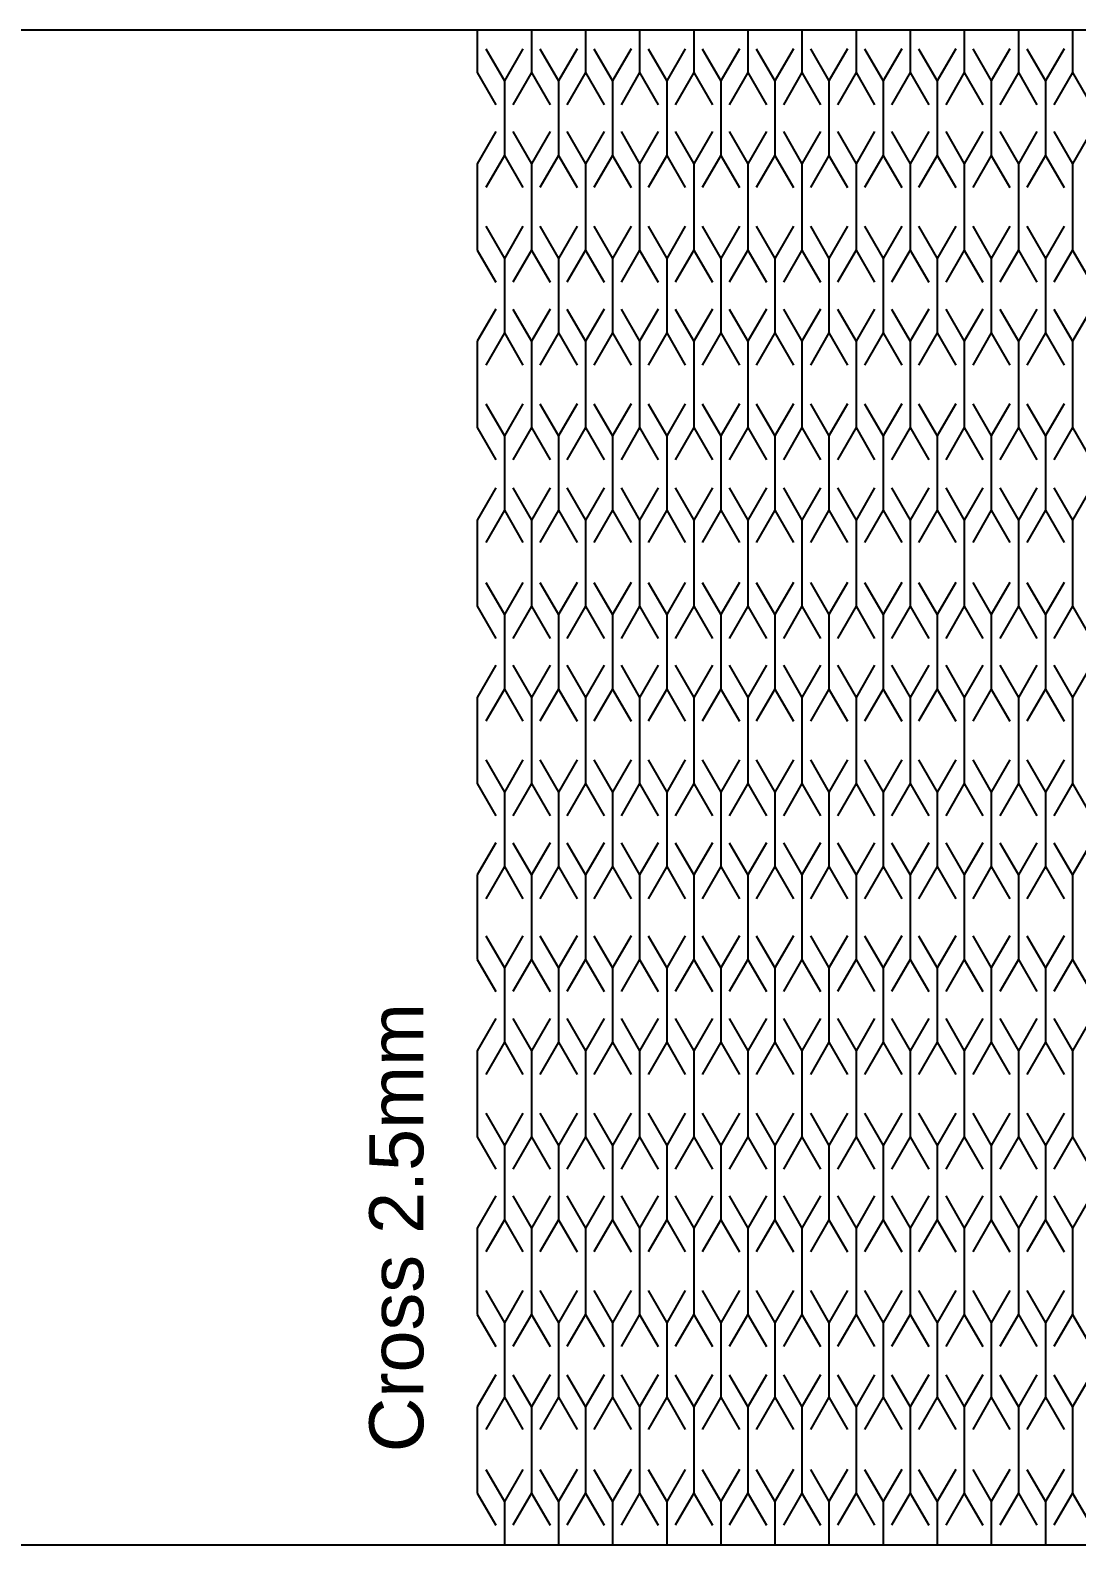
# Model space of a CAD drawing. Header units: millimetres. Extents: x 2967 to 3312, y 1779 to 1941.
# Drawn here: x 3162 to 3210.3, y 1871.4 to 1941.4 of the extents above; entities that cross this region are included whole.
import ezdxf

# ---------------------------------------------------------------- set-up
doc = ezdxf.new("R2010")
doc.units = ezdxf.units.MM
doc.layers.add('text', color=10, linetype='Continuous')
doc.styles.get("Standard").update_dxf_attribs({"font": 'arial.ttf'})

msp = doc.modelspace()

# ---------------------------------------------------------------- linework, layer by layer
for p, q in [((3185.147, 1941.38), (3182.647, 1941.38)), ((3182.647, 1941.38), (3182.647, 1939.427)), ((3187.647, 1941.38), (3185.147, 1941.38)), ((3185.147, 1941.38), (3185.147, 1939.427)), ((3190.147, 1941.38), (3187.647, 1941.38)), ((3187.647, 1941.38), (3187.647, 1939.427)), ((3192.647, 1941.38), (3190.147, 1941.38)), ((3190.147, 1941.38), (3190.147, 1939.427)), ((3195.147, 1941.38), (3192.647, 1941.38)), ((3192.647, 1941.38), (3192.647, 1939.427)), ((3197.647, 1941.38), (3195.147, 1941.38)), ((3195.147, 1941.38), (3195.147, 1939.427)), ((3200.147, 1941.38), (3197.647, 1941.38)), ((3197.647, 1941.38), (3197.647, 1939.427)), ((3202.647, 1941.38), (3200.147, 1941.38)), ((3200.147, 1941.38), (3200.147, 1939.427)), ((3205.147, 1941.38), (3202.647, 1941.38)), ((3202.647, 1941.38), (3202.647, 1939.427)), ((3205.147, 1941.38), (3205.147, 1939.427)), ((3207.647, 1941.38), (3205.147, 1941.38)), ((3207.647, 1941.38), (3207.647, 1939.427)), ((3210.147, 1941.38), (3207.647, 1941.38)), ((3210.147, 1941.38), (3210.147, 1939.427)), ((3183.038, 1940.524), (3183.897, 1939.036)), ((3184.757, 1940.524), (3183.897, 1939.036)), ((3185.538, 1940.524), (3186.397, 1939.036)), ((3187.257, 1940.524), (3186.397, 1939.036)), ((3188.038, 1940.524), (3188.897, 1939.036)), ((3189.757, 1940.524), (3188.897, 1939.036)), ((3190.538, 1940.524), (3191.397, 1939.036)), ((3192.257, 1940.524), (3191.397, 1939.036)), ((3193.038, 1940.524), (3193.897, 1939.036)), ((3194.757, 1940.524), (3193.897, 1939.036)), ((3195.538, 1940.524), (3196.397, 1939.036)), ((3197.257, 1940.524), (3196.397, 1939.036)), ((3198.038, 1940.524), (3198.897, 1939.036)), ((3199.757, 1940.524), (3198.897, 1939.036)), ((3200.538, 1940.524), (3201.397, 1939.036)), ((3202.257, 1940.524), (3201.397, 1939.036)), ((3203.038, 1940.524), (3203.897, 1939.036)), ((3204.757, 1940.524), (3203.897, 1939.036)), ((3205.538, 1940.524), (3206.397, 1939.036)), ((3207.257, 1940.524), (3206.397, 1939.036)), ((3208.038, 1940.524), (3208.897, 1939.036)), ((3209.757, 1940.524), (3208.897, 1939.036)), ((3182.647, 1939.427), (3183.507, 1937.938)), ((3183.897, 1939.036), (3183.897, 1935.598)), ((3185.147, 1939.427), (3184.288, 1937.938)), ((3185.147, 1939.427), (3186.007, 1937.938)), ((3186.397, 1939.036), (3186.397, 1935.598)), ((3187.647, 1939.427), (3186.788, 1937.938)), ((3187.647, 1939.427), (3188.507, 1937.938)), ((3188.897, 1939.036), (3188.897, 1935.598)), ((3190.147, 1939.427), (3189.288, 1937.938)), ((3190.147, 1939.427), (3191.007, 1937.938)), ((3191.397, 1939.036), (3191.397, 1935.598)), ((3192.647, 1939.427), (3191.788, 1937.938)), ((3192.647, 1939.427), (3193.507, 1937.938)), ((3193.897, 1939.036), (3193.897, 1935.598)), ((3195.147, 1939.427), (3194.288, 1937.938)), ((3195.147, 1939.427), (3196.007, 1937.938)), ((3196.397, 1939.036), (3196.397, 1935.598)), ((3197.647, 1939.427), (3196.788, 1937.938)), ((3197.647, 1939.427), (3198.507, 1937.938)), ((3198.897, 1939.036), (3198.897, 1935.598)), ((3200.147, 1939.427), (3199.288, 1937.938)), ((3200.147, 1939.427), (3201.007, 1937.938)), ((3201.397, 1939.036), (3201.397, 1935.598)), ((3202.647, 1939.427), (3201.788, 1937.938)), ((3202.647, 1939.427), (3203.507, 1937.938)), ((3203.897, 1939.036), (3203.897, 1935.598)), ((3205.147, 1939.427), (3204.288, 1937.938)), ((3205.147, 1939.427), (3206.007, 1937.938)), ((3206.397, 1939.036), (3206.397, 1935.598)), ((3207.647, 1939.427), (3206.788, 1937.938)), ((3207.647, 1939.427), (3208.507, 1937.938)), ((3208.897, 1939.036), (3208.897, 1935.598)), ((3210.147, 1939.427), (3209.288, 1937.938)), ((3210.147, 1939.427), (3211.007, 1937.938)), ((3183.507, 1936.696), (3182.647, 1935.208)), ((3184.288, 1936.696), (3185.147, 1935.208)), ((3186.007, 1936.696), (3185.147, 1935.208)), ((3186.788, 1936.696), (3187.647, 1935.208)), ((3188.507, 1936.696), (3187.647, 1935.208)), ((3189.288, 1936.696), (3190.147, 1935.208)), ((3191.007, 1936.696), (3190.147, 1935.208)), ((3191.788, 1936.696), (3192.647, 1935.208)), ((3193.507, 1936.696), (3192.647, 1935.208)), ((3194.288, 1936.696), (3195.147, 1935.208)), ((3196.007, 1936.696), (3195.147, 1935.208)), ((3196.788, 1936.696), (3197.647, 1935.208)), ((3198.507, 1936.696), (3197.647, 1935.208)), ((3199.288, 1936.696), (3200.147, 1935.208)), ((3201.007, 1936.696), (3200.147, 1935.208)), ((3201.788, 1936.696), (3202.647, 1935.208)), ((3203.507, 1936.696), (3202.647, 1935.208)), ((3204.288, 1936.696), (3205.147, 1935.208)), ((3206.007, 1936.696), (3205.147, 1935.208)), ((3206.788, 1936.696), (3207.647, 1935.208)), ((3208.507, 1936.696), (3207.647, 1935.208)), ((3209.288, 1936.696), (3210.147, 1935.208)), ((3211.007, 1936.696), (3210.147, 1935.208)), ((3183.897, 1935.598), (3183.038, 1934.11)), ((3183.897, 1935.598), (3184.757, 1934.11)), ((3186.397, 1935.598), (3185.538, 1934.11)), ((3186.397, 1935.598), (3187.257, 1934.11)), ((3188.897, 1935.598), (3188.038, 1934.11)), ((3188.897, 1935.598), (3189.757, 1934.11)), ((3191.397, 1935.598), (3190.538, 1934.11)), ((3191.397, 1935.598), (3192.257, 1934.11)), ((3193.897, 1935.598), (3193.038, 1934.11)), ((3193.897, 1935.598), (3194.757, 1934.11)), ((3196.397, 1935.598), (3195.538, 1934.11)), ((3196.397, 1935.598), (3197.257, 1934.11)), ((3198.897, 1935.598), (3198.038, 1934.11)), ((3198.897, 1935.598), (3199.757, 1934.11)), ((3201.397, 1935.598), (3200.538, 1934.11)), ((3201.397, 1935.598), (3202.257, 1934.11)), ((3203.897, 1935.598), (3203.038, 1934.11)), ((3203.897, 1935.598), (3204.757, 1934.11)), ((3206.397, 1935.598), (3205.538, 1934.11)), ((3206.397, 1935.598), (3207.257, 1934.11)), ((3208.897, 1935.598), (3208.038, 1934.11)), ((3208.897, 1935.598), (3209.757, 1934.11)), ((3182.647, 1935.208), (3182.647, 1931.223)), ((3185.147, 1935.208), (3185.147, 1931.223)), ((3187.647, 1935.208), (3187.647, 1931.223)), ((3190.147, 1935.208), (3190.147, 1931.223)), ((3192.647, 1935.208), (3192.647, 1931.223)), ((3195.147, 1935.208), (3195.147, 1931.223)), ((3197.647, 1935.208), (3197.647, 1931.223)), ((3200.147, 1935.208), (3200.147, 1931.223)), ((3202.647, 1935.208), (3202.647, 1931.223)), ((3205.147, 1935.208), (3205.147, 1931.223)), ((3207.647, 1935.208), (3207.647, 1931.223)), ((3210.147, 1935.208), (3210.147, 1931.223)), ((3183.038, 1932.321), (3183.897, 1930.833)), ((3184.757, 1932.321), (3183.897, 1930.833)), ((3185.538, 1932.321), (3186.397, 1930.833)), ((3187.257, 1932.321), (3186.397, 1930.833)), ((3188.038, 1932.321), (3188.897, 1930.833)), ((3189.757, 1932.321), (3188.897, 1930.833)), ((3190.538, 1932.321), (3191.397, 1930.833)), ((3192.257, 1932.321), (3191.397, 1930.833)), ((3193.038, 1932.321), (3193.897, 1930.833)), ((3194.757, 1932.321), (3193.897, 1930.833)), ((3195.538, 1932.321), (3196.397, 1930.833)), ((3197.257, 1932.321), (3196.397, 1930.833)), ((3198.038, 1932.321), (3198.897, 1930.833)), ((3199.757, 1932.321), (3198.897, 1930.833)), ((3200.538, 1932.321), (3201.397, 1930.833)), ((3202.257, 1932.321), (3201.397, 1930.833)), ((3203.038, 1932.321), (3203.897, 1930.833)), ((3204.757, 1932.321), (3203.897, 1930.833)), ((3205.538, 1932.321), (3206.397, 1930.833)), ((3207.257, 1932.321), (3206.397, 1930.833)), ((3208.038, 1932.321), (3208.897, 1930.833)), ((3209.757, 1932.321), (3208.897, 1930.833)), ((3182.647, 1931.223), (3183.507, 1929.735)), ((3183.897, 1930.833), (3183.897, 1927.395)), ((3185.147, 1931.223), (3184.288, 1929.735)), ((3185.147, 1931.223), (3186.007, 1929.735)), ((3186.397, 1930.833), (3186.397, 1927.395)), ((3187.647, 1931.223), (3186.788, 1929.735)), ((3187.647, 1931.223), (3188.507, 1929.735)), ((3188.897, 1930.833), (3188.897, 1927.395)), ((3190.147, 1931.223), (3189.288, 1929.735)), ((3190.147, 1931.223), (3191.007, 1929.735)), ((3191.397, 1930.833), (3191.397, 1927.395)), ((3192.647, 1931.223), (3191.788, 1929.735)), ((3192.647, 1931.223), (3193.507, 1929.735)), ((3193.897, 1930.833), (3193.897, 1927.395)), ((3195.147, 1931.223), (3194.288, 1929.735)), ((3195.147, 1931.223), (3196.007, 1929.735)), ((3196.397, 1930.833), (3196.397, 1927.395)), ((3197.647, 1931.223), (3196.788, 1929.735)), ((3197.647, 1931.223), (3198.507, 1929.735)), ((3198.897, 1930.833), (3198.897, 1927.395)), ((3200.147, 1931.223), (3199.288, 1929.735)), ((3200.147, 1931.223), (3201.007, 1929.735)), ((3201.397, 1930.833), (3201.397, 1927.395)), ((3202.647, 1931.223), (3201.788, 1929.735)), ((3202.647, 1931.223), (3203.507, 1929.735)), ((3203.897, 1930.833), (3203.897, 1927.395)), ((3205.147, 1931.223), (3204.288, 1929.735)), ((3205.147, 1931.223), (3206.007, 1929.735)), ((3206.397, 1930.833), (3206.397, 1927.395)), ((3207.647, 1931.223), (3206.788, 1929.735)), ((3207.647, 1931.223), (3208.507, 1929.735)), ((3208.897, 1930.833), (3208.897, 1927.395)), ((3210.147, 1931.223), (3209.288, 1929.735)), ((3210.147, 1931.223), (3211.007, 1929.735)), ((3183.507, 1928.493), (3182.647, 1927.005)), ((3184.288, 1928.493), (3185.147, 1927.005)), ((3186.007, 1928.493), (3185.147, 1927.005)), ((3186.788, 1928.493), (3187.647, 1927.005)), ((3188.507, 1928.493), (3187.647, 1927.005)), ((3189.288, 1928.493), (3190.147, 1927.005)), ((3191.007, 1928.493), (3190.147, 1927.005)), ((3191.788, 1928.493), (3192.647, 1927.005)), ((3193.507, 1928.493), (3192.647, 1927.005)), ((3194.288, 1928.493), (3195.147, 1927.005)), ((3196.007, 1928.493), (3195.147, 1927.005)), ((3196.788, 1928.493), (3197.647, 1927.005)), ((3198.507, 1928.493), (3197.647, 1927.005)), ((3199.288, 1928.493), (3200.147, 1927.005)), ((3201.007, 1928.493), (3200.147, 1927.005)), ((3201.788, 1928.493), (3202.647, 1927.005)), ((3203.507, 1928.493), (3202.647, 1927.005)), ((3204.288, 1928.493), (3205.147, 1927.005)), ((3206.007, 1928.493), (3205.147, 1927.005)), ((3206.788, 1928.493), (3207.647, 1927.005)), ((3208.507, 1928.493), (3207.647, 1927.005)), ((3209.288, 1928.493), (3210.147, 1927.005)), ((3211.007, 1928.493), (3210.147, 1927.005)), ((3183.897, 1927.395), (3183.038, 1925.907)), ((3183.897, 1927.395), (3184.757, 1925.907)), ((3186.397, 1927.395), (3185.538, 1925.907)), ((3186.397, 1927.395), (3187.257, 1925.907)), ((3188.897, 1927.395), (3188.038, 1925.907)), ((3188.897, 1927.395), (3189.757, 1925.907)), ((3191.397, 1927.395), (3190.538, 1925.907)), ((3191.397, 1927.395), (3192.257, 1925.907)), ((3193.897, 1927.395), (3193.038, 1925.907)), ((3193.897, 1927.395), (3194.757, 1925.907)), ((3196.397, 1927.395), (3195.538, 1925.907)), ((3196.397, 1927.395), (3197.257, 1925.907)), ((3198.897, 1927.395), (3198.038, 1925.907)), ((3198.897, 1927.395), (3199.757, 1925.907)), ((3201.397, 1927.395), (3200.538, 1925.907)), ((3201.397, 1927.395), (3202.257, 1925.907)), ((3203.897, 1927.395), (3203.038, 1925.907)), ((3203.897, 1927.395), (3204.757, 1925.907)), ((3206.397, 1927.395), (3205.538, 1925.907)), ((3206.397, 1927.395), (3207.257, 1925.907)), ((3208.897, 1927.395), (3208.038, 1925.907)), ((3208.897, 1927.395), (3209.757, 1925.907)), ((3182.647, 1927.005), (3182.647, 1923.02)), ((3185.147, 1927.005), (3185.147, 1923.02)), ((3187.647, 1927.005), (3187.647, 1923.02)), ((3190.147, 1927.005), (3190.147, 1923.02)), ((3192.647, 1927.005), (3192.647, 1923.02)), ((3195.147, 1927.005), (3195.147, 1923.02)), ((3197.647, 1927.005), (3197.647, 1923.02)), ((3200.147, 1927.005), (3200.147, 1923.02)), ((3202.647, 1927.005), (3202.647, 1923.02)), ((3205.147, 1927.005), (3205.147, 1923.02)), ((3207.647, 1927.005), (3207.647, 1923.02)), ((3210.147, 1927.005), (3210.147, 1923.02)), ((3183.038, 1924.118), (3183.897, 1922.63)), ((3184.757, 1924.118), (3183.897, 1922.63)), ((3185.538, 1924.118), (3186.397, 1922.63)), ((3187.257, 1924.118), (3186.397, 1922.63)), ((3188.038, 1924.118), (3188.897, 1922.63)), ((3189.757, 1924.118), (3188.897, 1922.63)), ((3190.538, 1924.118), (3191.397, 1922.63)), ((3192.257, 1924.118), (3191.397, 1922.63)), ((3193.038, 1924.118), (3193.897, 1922.63)), ((3194.757, 1924.118), (3193.897, 1922.63)), ((3195.538, 1924.118), (3196.397, 1922.63)), ((3197.257, 1924.118), (3196.397, 1922.63)), ((3198.038, 1924.118), (3198.897, 1922.63)), ((3199.757, 1924.118), (3198.897, 1922.63)), ((3200.538, 1924.118), (3201.397, 1922.63)), ((3202.257, 1924.118), (3201.397, 1922.63)), ((3203.038, 1924.118), (3203.897, 1922.63)), ((3204.757, 1924.118), (3203.897, 1922.63)), ((3205.538, 1924.118), (3206.397, 1922.63)), ((3207.257, 1924.118), (3206.397, 1922.63)), ((3208.038, 1924.118), (3208.897, 1922.63)), ((3209.757, 1924.118), (3208.897, 1922.63)), ((3182.647, 1923.02), (3183.507, 1921.532)), ((3185.147, 1923.02), (3184.288, 1921.532)), ((3185.147, 1923.02), (3186.007, 1921.532)), ((3187.647, 1923.02), (3186.788, 1921.532)), ((3187.647, 1923.02), (3188.507, 1921.532)), ((3190.147, 1923.02), (3189.288, 1921.532)), ((3190.147, 1923.02), (3191.007, 1921.532)), ((3192.647, 1923.02), (3191.788, 1921.532)), ((3192.647, 1923.02), (3193.507, 1921.532)), ((3195.147, 1923.02), (3194.288, 1921.532)), ((3195.147, 1923.02), (3196.007, 1921.532)), ((3197.647, 1923.02), (3196.788, 1921.532)), ((3197.647, 1923.02), (3198.507, 1921.532)), ((3200.147, 1923.02), (3199.288, 1921.532)), ((3200.147, 1923.02), (3201.007, 1921.532)), ((3202.647, 1923.02), (3201.788, 1921.532)), ((3202.647, 1923.02), (3203.507, 1921.532)), ((3205.147, 1923.02), (3204.288, 1921.532)), ((3205.147, 1923.02), (3206.007, 1921.532)), ((3207.647, 1923.02), (3206.788, 1921.532)), ((3207.647, 1923.02), (3208.507, 1921.532)), ((3210.147, 1923.02), (3209.288, 1921.532)), ((3210.147, 1923.02), (3211.007, 1921.532)), ((3183.897, 1922.63), (3183.897, 1919.192)), ((3186.397, 1922.63), (3186.397, 1919.192)), ((3188.897, 1922.63), (3188.897, 1919.192)), ((3191.397, 1922.63), (3191.397, 1919.192)), ((3193.897, 1922.63), (3193.897, 1919.192)), ((3196.397, 1922.63), (3196.397, 1919.192)), ((3198.897, 1922.63), (3198.897, 1919.192)), ((3201.397, 1922.63), (3201.397, 1919.192)), ((3203.897, 1922.63), (3203.897, 1919.192)), ((3206.397, 1922.63), (3206.397, 1919.192)), ((3208.897, 1922.63), (3208.897, 1919.192)), ((3183.507, 1920.233), (3182.647, 1918.744)), ((3184.288, 1920.233), (3185.147, 1918.744)), ((3186.007, 1920.233), (3185.147, 1918.744)), ((3186.788, 1920.233), (3187.647, 1918.744)), ((3188.507, 1920.233), (3187.647, 1918.744)), ((3189.288, 1920.233), (3190.147, 1918.744)), ((3191.007, 1920.233), (3190.147, 1918.744)), ((3191.788, 1920.233), (3192.647, 1918.744)), ((3193.507, 1920.233), (3192.647, 1918.744)), ((3194.288, 1920.233), (3195.147, 1918.744)), ((3196.007, 1920.233), (3195.147, 1918.744)), ((3196.788, 1920.233), (3197.647, 1918.744)), ((3198.507, 1920.233), (3197.647, 1918.744)), ((3199.288, 1920.233), (3200.147, 1918.744)), ((3201.007, 1920.233), (3200.147, 1918.744)), ((3201.788, 1920.233), (3202.647, 1918.744)), ((3203.507, 1920.233), (3202.647, 1918.744)), ((3204.288, 1920.233), (3205.147, 1918.744)), ((3206.007, 1920.233), (3205.147, 1918.744)), ((3206.788, 1920.233), (3207.647, 1918.744)), ((3208.507, 1920.233), (3207.647, 1918.744)), ((3209.288, 1920.233), (3210.147, 1918.744)), ((3211.007, 1920.233), (3210.147, 1918.744)), ((3182.647, 1918.744), (3182.647, 1914.76)), ((3183.897, 1919.192), (3183.038, 1917.704)), ((3183.897, 1919.192), (3184.757, 1917.704)), ((3185.147, 1918.744), (3185.147, 1914.76)), ((3186.397, 1919.192), (3185.538, 1917.704)), ((3186.397, 1919.192), (3187.257, 1917.704)), ((3187.647, 1918.744), (3187.647, 1914.76)), ((3188.897, 1919.192), (3188.038, 1917.704)), ((3188.897, 1919.192), (3189.757, 1917.704)), ((3190.147, 1918.744), (3190.147, 1914.76)), ((3191.397, 1919.192), (3190.538, 1917.704)), ((3191.397, 1919.192), (3192.257, 1917.704)), ((3192.647, 1918.744), (3192.647, 1914.76)), ((3193.897, 1919.192), (3193.038, 1917.704)), ((3193.897, 1919.192), (3194.757, 1917.704)), ((3195.147, 1918.744), (3195.147, 1914.76)), ((3196.397, 1919.192), (3195.538, 1917.704)), ((3196.397, 1919.192), (3197.257, 1917.704)), ((3197.647, 1918.744), (3197.647, 1914.76)), ((3198.897, 1919.192), (3198.038, 1917.704)), ((3198.897, 1919.192), (3199.757, 1917.704)), ((3200.147, 1918.744), (3200.147, 1914.76)), ((3201.397, 1919.192), (3200.538, 1917.704)), ((3201.397, 1919.192), (3202.257, 1917.704)), ((3202.647, 1918.744), (3202.647, 1914.76)), ((3203.897, 1919.192), (3203.038, 1917.704)), ((3203.897, 1919.192), (3204.757, 1917.704)), ((3205.147, 1918.744), (3205.147, 1914.76)), ((3206.397, 1919.192), (3205.538, 1917.704)), ((3206.397, 1919.192), (3207.257, 1917.704)), ((3207.647, 1918.744), (3207.647, 1914.76)), ((3208.897, 1919.192), (3208.038, 1917.704)), ((3208.897, 1919.192), (3209.757, 1917.704)), ((3210.147, 1918.744), (3210.147, 1914.76)), ((3183.038, 1915.858), (3183.897, 1914.369)), ((3184.757, 1915.858), (3183.897, 1914.369)), ((3185.538, 1915.858), (3186.397, 1914.369)), ((3187.257, 1915.858), (3186.397, 1914.369)), ((3188.038, 1915.858), (3188.897, 1914.369)), ((3189.757, 1915.858), (3188.897, 1914.369)), ((3190.538, 1915.858), (3191.397, 1914.369)), ((3192.257, 1915.858), (3191.397, 1914.369)), ((3193.038, 1915.858), (3193.897, 1914.369)), ((3194.757, 1915.858), (3193.897, 1914.369)), ((3195.538, 1915.858), (3196.397, 1914.369)), ((3197.257, 1915.858), (3196.397, 1914.369)), ((3198.038, 1915.858), (3198.897, 1914.369)), ((3199.757, 1915.858), (3198.897, 1914.369)), ((3200.538, 1915.858), (3201.397, 1914.369)), ((3202.257, 1915.858), (3201.397, 1914.369)), ((3203.038, 1915.858), (3203.897, 1914.369)), ((3204.757, 1915.858), (3203.897, 1914.369)), ((3205.538, 1915.858), (3206.397, 1914.369)), ((3207.257, 1915.858), (3206.397, 1914.369)), ((3208.038, 1915.858), (3208.897, 1914.369)), ((3209.757, 1915.858), (3208.897, 1914.369)), ((3182.647, 1914.76), (3183.507, 1913.271)), ((3185.147, 1914.76), (3184.288, 1913.271)), ((3185.147, 1914.76), (3186.007, 1913.271)), ((3187.647, 1914.76), (3186.788, 1913.271)), ((3187.647, 1914.76), (3188.507, 1913.271)), ((3190.147, 1914.76), (3189.288, 1913.271)), ((3190.147, 1914.76), (3191.007, 1913.271)), ((3192.647, 1914.76), (3191.788, 1913.271)), ((3192.647, 1914.76), (3193.507, 1913.271)), ((3195.147, 1914.76), (3194.288, 1913.271)), ((3195.147, 1914.76), (3196.007, 1913.271)), ((3197.647, 1914.76), (3196.788, 1913.271)), ((3197.647, 1914.76), (3198.507, 1913.271)), ((3200.147, 1914.76), (3199.288, 1913.271)), ((3200.147, 1914.76), (3201.007, 1913.271)), ((3202.647, 1914.76), (3201.788, 1913.271)), ((3202.647, 1914.76), (3203.507, 1913.271)), ((3205.147, 1914.76), (3204.288, 1913.271)), ((3205.147, 1914.76), (3206.007, 1913.271)), ((3207.647, 1914.76), (3206.788, 1913.271)), ((3207.647, 1914.76), (3208.507, 1913.271)), ((3210.147, 1914.76), (3209.288, 1913.271)), ((3210.147, 1914.76), (3211.007, 1913.271)), ((3183.897, 1914.369), (3183.897, 1910.932)), ((3186.397, 1914.369), (3186.397, 1910.932)), ((3188.897, 1914.369), (3188.897, 1910.932)), ((3191.397, 1914.369), (3191.397, 1910.932)), ((3193.897, 1914.369), (3193.897, 1910.932)), ((3196.397, 1914.369), (3196.397, 1910.932)), ((3198.897, 1914.369), (3198.897, 1910.932)), ((3201.397, 1914.369), (3201.397, 1910.932)), ((3203.897, 1914.369), (3203.897, 1910.932)), ((3206.397, 1914.369), (3206.397, 1910.932)), ((3208.897, 1914.369), (3208.897, 1910.932)), ((3183.507, 1912.029), (3182.647, 1910.541)), ((3184.288, 1912.029), (3185.147, 1910.541)), ((3186.007, 1912.029), (3185.147, 1910.541)), ((3186.788, 1912.029), (3187.647, 1910.541)), ((3188.507, 1912.029), (3187.647, 1910.541)), ((3189.288, 1912.029), (3190.147, 1910.541)), ((3191.007, 1912.029), (3190.147, 1910.541)), ((3191.788, 1912.029), (3192.647, 1910.541)), ((3193.507, 1912.029), (3192.647, 1910.541)), ((3194.288, 1912.029), (3195.147, 1910.541)), ((3196.007, 1912.029), (3195.147, 1910.541)), ((3196.788, 1912.029), (3197.647, 1910.541)), ((3198.507, 1912.029), (3197.647, 1910.541)), ((3199.288, 1912.029), (3200.147, 1910.541)), ((3201.007, 1912.029), (3200.147, 1910.541)), ((3201.788, 1912.029), (3202.647, 1910.541)), ((3203.507, 1912.029), (3202.647, 1910.541)), ((3204.288, 1912.029), (3205.147, 1910.541)), ((3206.007, 1912.029), (3205.147, 1910.541)), ((3206.788, 1912.029), (3207.647, 1910.541)), ((3208.507, 1912.029), (3207.647, 1910.541)), ((3209.288, 1912.029), (3210.147, 1910.541)), ((3211.007, 1912.029), (3210.147, 1910.541)), ((3182.647, 1910.541), (3182.647, 1906.557)), ((3183.897, 1910.932), (3183.038, 1909.443)), ((3183.897, 1910.932), (3184.757, 1909.443)), ((3185.147, 1910.541), (3185.147, 1906.557)), ((3186.397, 1910.932), (3185.538, 1909.443)), ((3186.397, 1910.932), (3187.257, 1909.443)), ((3187.647, 1910.541), (3187.647, 1906.557)), ((3188.897, 1910.932), (3188.038, 1909.443)), ((3188.897, 1910.932), (3189.757, 1909.443)), ((3190.147, 1910.541), (3190.147, 1906.557)), ((3191.397, 1910.932), (3190.538, 1909.443)), ((3191.397, 1910.932), (3192.257, 1909.443)), ((3192.647, 1910.541), (3192.647, 1906.557)), ((3193.897, 1910.932), (3193.038, 1909.443)), ((3193.897, 1910.932), (3194.757, 1909.443)), ((3195.147, 1910.541), (3195.147, 1906.557)), ((3196.397, 1910.932), (3195.538, 1909.443)), ((3196.397, 1910.932), (3197.257, 1909.443)), ((3197.647, 1910.541), (3197.647, 1906.557)), ((3198.897, 1910.932), (3198.038, 1909.443)), ((3198.897, 1910.932), (3199.757, 1909.443)), ((3200.147, 1910.541), (3200.147, 1906.557)), ((3201.397, 1910.932), (3200.538, 1909.443)), ((3201.397, 1910.932), (3202.257, 1909.443)), ((3202.647, 1910.541), (3202.647, 1906.557)), ((3203.897, 1910.932), (3203.038, 1909.443)), ((3203.897, 1910.932), (3204.757, 1909.443)), ((3205.147, 1910.541), (3205.147, 1906.557)), ((3206.397, 1910.932), (3205.538, 1909.443)), ((3206.397, 1910.932), (3207.257, 1909.443)), ((3207.647, 1910.541), (3207.647, 1906.557)), ((3208.897, 1910.932), (3208.038, 1909.443)), ((3208.897, 1910.932), (3209.757, 1909.443)), ((3210.147, 1910.541), (3210.147, 1906.557)), ((3183.038, 1907.654), (3183.897, 1906.166)), ((3184.757, 1907.654), (3183.897, 1906.166)), ((3185.538, 1907.654), (3186.397, 1906.166)), ((3187.257, 1907.654), (3186.397, 1906.166)), ((3188.038, 1907.654), (3188.897, 1906.166)), ((3189.757, 1907.654), (3188.897, 1906.166)), ((3190.538, 1907.654), (3191.397, 1906.166)), ((3192.257, 1907.654), (3191.397, 1906.166)), ((3193.038, 1907.654), (3193.897, 1906.166)), ((3194.757, 1907.654), (3193.897, 1906.166)), ((3195.538, 1907.654), (3196.397, 1906.166)), ((3197.257, 1907.654), (3196.397, 1906.166)), ((3198.038, 1907.654), (3198.897, 1906.166)), ((3199.757, 1907.654), (3198.897, 1906.166)), ((3200.538, 1907.654), (3201.397, 1906.166)), ((3202.257, 1907.654), (3201.397, 1906.166)), ((3203.038, 1907.654), (3203.897, 1906.166)), ((3204.757, 1907.654), (3203.897, 1906.166)), ((3205.538, 1907.654), (3206.397, 1906.166)), ((3207.257, 1907.654), (3206.397, 1906.166)), ((3208.038, 1907.654), (3208.897, 1906.166)), ((3209.757, 1907.654), (3208.897, 1906.166)), ((3182.647, 1906.557), (3183.507, 1905.068)), ((3183.897, 1906.166), (3183.897, 1902.728)), ((3185.147, 1906.557), (3184.288, 1905.068)), ((3185.147, 1906.557), (3186.007, 1905.068)), ((3186.397, 1906.166), (3186.397, 1902.728)), ((3187.647, 1906.557), (3186.788, 1905.068)), ((3187.647, 1906.557), (3188.507, 1905.068)), ((3188.897, 1906.166), (3188.897, 1902.728)), ((3190.147, 1906.557), (3189.288, 1905.068)), ((3190.147, 1906.557), (3191.007, 1905.068)), ((3191.397, 1906.166), (3191.397, 1902.728)), ((3192.647, 1906.557), (3191.788, 1905.068)), ((3192.647, 1906.557), (3193.507, 1905.068)), ((3193.897, 1906.166), (3193.897, 1902.728)), ((3195.147, 1906.557), (3194.288, 1905.068)), ((3195.147, 1906.557), (3196.007, 1905.068)), ((3196.397, 1906.166), (3196.397, 1902.728)), ((3197.647, 1906.557), (3196.788, 1905.068)), ((3197.647, 1906.557), (3198.507, 1905.068)), ((3198.897, 1906.166), (3198.897, 1902.728)), ((3200.147, 1906.557), (3199.288, 1905.068)), ((3200.147, 1906.557), (3201.007, 1905.068)), ((3201.397, 1906.166), (3201.397, 1902.728)), ((3202.647, 1906.557), (3201.788, 1905.068)), ((3202.647, 1906.557), (3203.507, 1905.068)), ((3203.897, 1906.166), (3203.897, 1902.728)), ((3205.147, 1906.557), (3204.288, 1905.068)), ((3205.147, 1906.557), (3206.007, 1905.068)), ((3206.397, 1906.166), (3206.397, 1902.728)), ((3207.647, 1906.557), (3206.788, 1905.068)), ((3207.647, 1906.557), (3208.507, 1905.068)), ((3208.897, 1906.166), (3208.897, 1902.728)), ((3210.147, 1906.557), (3209.288, 1905.068)), ((3210.147, 1906.557), (3211.007, 1905.068)), ((3183.507, 1903.826), (3182.647, 1902.338)), ((3184.288, 1903.826), (3185.147, 1902.338)), ((3186.007, 1903.826), (3185.147, 1902.338)), ((3186.788, 1903.826), (3187.647, 1902.338)), ((3188.507, 1903.826), (3187.647, 1902.338)), ((3189.288, 1903.826), (3190.147, 1902.338)), ((3191.007, 1903.826), (3190.147, 1902.338)), ((3191.788, 1903.826), (3192.647, 1902.338)), ((3193.507, 1903.826), (3192.647, 1902.338)), ((3194.288, 1903.826), (3195.147, 1902.338)), ((3196.007, 1903.826), (3195.147, 1902.338)), ((3196.788, 1903.826), (3197.647, 1902.338)), ((3198.507, 1903.826), (3197.647, 1902.338)), ((3199.288, 1903.826), (3200.147, 1902.338)), ((3201.007, 1903.826), (3200.147, 1902.338)), ((3201.788, 1903.826), (3202.647, 1902.338)), ((3203.507, 1903.826), (3202.647, 1902.338)), ((3204.288, 1903.826), (3205.147, 1902.338)), ((3206.007, 1903.826), (3205.147, 1902.338)), ((3206.788, 1903.826), (3207.647, 1902.338)), ((3208.507, 1903.826), (3207.647, 1902.338)), ((3209.288, 1903.826), (3210.147, 1902.338)), ((3211.007, 1903.826), (3210.147, 1902.338)), ((3183.897, 1902.728), (3183.038, 1901.24)), ((3183.897, 1902.728), (3184.757, 1901.24)), ((3186.397, 1902.728), (3185.538, 1901.24)), ((3186.397, 1902.728), (3187.257, 1901.24)), ((3188.897, 1902.728), (3188.038, 1901.24)), ((3188.897, 1902.728), (3189.757, 1901.24)), ((3191.397, 1902.728), (3190.538, 1901.24)), ((3191.397, 1902.728), (3192.257, 1901.24)), ((3193.897, 1902.728), (3193.038, 1901.24)), ((3193.897, 1902.728), (3194.757, 1901.24)), ((3196.397, 1902.728), (3195.538, 1901.24)), ((3196.397, 1902.728), (3197.257, 1901.24)), ((3198.897, 1902.728), (3198.038, 1901.24)), ((3198.897, 1902.728), (3199.757, 1901.24)), ((3201.397, 1902.728), (3200.538, 1901.24)), ((3201.397, 1902.728), (3202.257, 1901.24)), ((3203.897, 1902.728), (3203.038, 1901.24)), ((3203.897, 1902.728), (3204.757, 1901.24)), ((3206.397, 1902.728), (3205.538, 1901.24)), ((3206.397, 1902.728), (3207.257, 1901.24)), ((3208.897, 1902.728), (3208.038, 1901.24)), ((3208.897, 1902.728), (3209.757, 1901.24)), ((3182.647, 1902.338), (3182.647, 1900.385)), ((3185.147, 1902.338), (3185.147, 1900.385)), ((3187.647, 1902.338), (3187.647, 1900.385)), ((3190.147, 1902.338), (3190.147, 1900.385)), ((3192.647, 1902.338), (3192.647, 1900.385)), ((3195.147, 1902.338), (3195.147, 1900.385)), ((3197.647, 1902.338), (3197.647, 1900.385)), ((3200.147, 1902.338), (3200.147, 1900.385)), ((3202.647, 1902.338), (3202.647, 1900.385)), ((3205.147, 1902.338), (3205.147, 1900.385)), ((3207.647, 1902.338), (3207.647, 1900.385)), ((3210.147, 1902.338), (3210.147, 1900.385)), ((3182.647, 1900.385), (3182.647, 1898.432)), ((3185.147, 1900.385), (3185.147, 1898.432)), ((3187.647, 1900.385), (3187.647, 1898.432)), ((3190.147, 1900.385), (3190.147, 1898.432)), ((3192.647, 1900.385), (3192.647, 1898.432)), ((3195.147, 1900.385), (3195.147, 1898.432)), ((3197.647, 1900.385), (3197.647, 1898.432)), ((3200.147, 1900.385), (3200.147, 1898.432)), ((3202.647, 1900.385), (3202.647, 1898.432)), ((3205.147, 1900.385), (3205.147, 1898.432)), ((3207.647, 1900.385), (3207.647, 1898.432)), ((3210.147, 1900.385), (3210.147, 1898.432)), ((3183.038, 1899.529), (3183.897, 1898.041)), ((3184.757, 1899.529), (3183.897, 1898.041)), ((3185.538, 1899.529), (3186.397, 1898.041)), ((3187.257, 1899.529), (3186.397, 1898.041)), ((3188.038, 1899.529), (3188.897, 1898.041)), ((3189.757, 1899.529), (3188.897, 1898.041)), ((3190.538, 1899.529), (3191.397, 1898.041)), ((3192.257, 1899.529), (3191.397, 1898.041)), ((3193.038, 1899.529), (3193.897, 1898.041)), ((3194.757, 1899.529), (3193.897, 1898.041)), ((3195.538, 1899.529), (3196.397, 1898.041)), ((3197.257, 1899.529), (3196.397, 1898.041)), ((3198.038, 1899.529), (3198.897, 1898.041)), ((3199.757, 1899.529), (3198.897, 1898.041)), ((3200.538, 1899.529), (3201.397, 1898.041)), ((3202.257, 1899.529), (3201.397, 1898.041)), ((3203.038, 1899.529), (3203.897, 1898.041)), ((3204.757, 1899.529), (3203.897, 1898.041)), ((3205.538, 1899.529), (3206.397, 1898.041)), ((3207.257, 1899.529), (3206.397, 1898.041)), ((3208.038, 1899.529), (3208.897, 1898.041)), ((3209.757, 1899.529), (3208.897, 1898.041)), ((3182.647, 1898.432), (3183.507, 1896.943)), ((3185.147, 1898.432), (3184.288, 1896.943)), ((3185.147, 1898.432), (3186.007, 1896.943)), ((3187.647, 1898.432), (3186.788, 1896.943)), ((3187.647, 1898.432), (3188.507, 1896.943)), ((3190.147, 1898.432), (3189.288, 1896.943)), ((3190.147, 1898.432), (3191.007, 1896.943)), ((3192.647, 1898.432), (3191.788, 1896.943)), ((3192.647, 1898.432), (3193.507, 1896.943)), ((3195.147, 1898.432), (3194.288, 1896.943)), ((3195.147, 1898.432), (3196.007, 1896.943)), ((3197.647, 1898.432), (3196.788, 1896.943)), ((3197.647, 1898.432), (3198.507, 1896.943)), ((3200.147, 1898.432), (3199.288, 1896.943)), ((3200.147, 1898.432), (3201.007, 1896.943)), ((3202.647, 1898.432), (3201.788, 1896.943)), ((3202.647, 1898.432), (3203.507, 1896.943)), ((3205.147, 1898.432), (3204.288, 1896.943)), ((3205.147, 1898.432), (3206.007, 1896.943)), ((3207.647, 1898.432), (3206.788, 1896.943)), ((3207.647, 1898.432), (3208.507, 1896.943)), ((3210.147, 1898.432), (3209.288, 1896.943)), ((3210.147, 1898.432), (3211.007, 1896.943)), ((3183.897, 1898.041), (3183.897, 1894.603)), ((3186.397, 1898.041), (3186.397, 1894.603)), ((3188.897, 1898.041), (3188.897, 1894.603)), ((3191.397, 1898.041), (3191.397, 1894.603)), ((3193.897, 1898.041), (3193.897, 1894.603)), ((3196.397, 1898.041), (3196.397, 1894.603)), ((3198.897, 1898.041), (3198.897, 1894.603)), ((3201.397, 1898.041), (3201.397, 1894.603)), ((3203.897, 1898.041), (3203.897, 1894.603)), ((3206.397, 1898.041), (3206.397, 1894.603)), ((3208.897, 1898.041), (3208.897, 1894.603)), ((3183.507, 1895.701), (3182.647, 1894.213)), ((3184.288, 1895.701), (3185.147, 1894.213)), ((3186.007, 1895.701), (3185.147, 1894.213)), ((3186.788, 1895.701), (3187.647, 1894.213)), ((3188.507, 1895.701), (3187.647, 1894.213)), ((3189.288, 1895.701), (3190.147, 1894.213)), ((3191.007, 1895.701), (3190.147, 1894.213)), ((3191.788, 1895.701), (3192.647, 1894.213)), ((3193.507, 1895.701), (3192.647, 1894.213)), ((3194.288, 1895.701), (3195.147, 1894.213)), ((3196.007, 1895.701), (3195.147, 1894.213)), ((3196.788, 1895.701), (3197.647, 1894.213)), ((3198.507, 1895.701), (3197.647, 1894.213)), ((3199.288, 1895.701), (3200.147, 1894.213)), ((3201.007, 1895.701), (3200.147, 1894.213)), ((3201.788, 1895.701), (3202.647, 1894.213)), ((3203.507, 1895.701), (3202.647, 1894.213)), ((3204.288, 1895.701), (3205.147, 1894.213)), ((3206.007, 1895.701), (3205.147, 1894.213)), ((3206.788, 1895.701), (3207.647, 1894.213)), ((3208.507, 1895.701), (3207.647, 1894.213)), ((3209.288, 1895.701), (3210.147, 1894.213)), ((3211.007, 1895.701), (3210.147, 1894.213)), ((3182.647, 1894.213), (3182.647, 1890.228)), ((3183.897, 1894.603), (3183.038, 1893.115)), ((3183.897, 1894.603), (3184.757, 1893.115)), ((3185.147, 1894.213), (3185.147, 1890.228)), ((3186.397, 1894.603), (3185.538, 1893.115)), ((3186.397, 1894.603), (3187.257, 1893.115)), ((3187.647, 1894.213), (3187.647, 1890.228)), ((3188.897, 1894.603), (3188.038, 1893.115)), ((3188.897, 1894.603), (3189.757, 1893.115)), ((3190.147, 1894.213), (3190.147, 1890.228)), ((3191.397, 1894.603), (3190.538, 1893.115)), ((3191.397, 1894.603), (3192.257, 1893.115)), ((3192.647, 1894.213), (3192.647, 1890.228)), ((3193.897, 1894.603), (3193.038, 1893.115)), ((3193.897, 1894.603), (3194.757, 1893.115)), ((3195.147, 1894.213), (3195.147, 1890.228)), ((3196.397, 1894.603), (3195.538, 1893.115)), ((3196.397, 1894.603), (3197.257, 1893.115)), ((3197.647, 1894.213), (3197.647, 1890.228)), ((3198.897, 1894.603), (3198.038, 1893.115)), ((3198.897, 1894.603), (3199.757, 1893.115)), ((3200.147, 1894.213), (3200.147, 1890.228)), ((3201.397, 1894.603), (3200.538, 1893.115)), ((3201.397, 1894.603), (3202.257, 1893.115)), ((3202.647, 1894.213), (3202.647, 1890.228)), ((3203.897, 1894.603), (3203.038, 1893.115)), ((3203.897, 1894.603), (3204.757, 1893.115)), ((3205.147, 1894.213), (3205.147, 1890.228)), ((3206.397, 1894.603), (3205.538, 1893.115)), ((3206.397, 1894.603), (3207.257, 1893.115)), ((3207.647, 1894.213), (3207.647, 1890.228)), ((3208.897, 1894.603), (3208.038, 1893.115)), ((3208.897, 1894.603), (3209.757, 1893.115)), ((3210.147, 1894.213), (3210.147, 1890.228)), ((3183.038, 1891.326), (3183.897, 1889.838)), ((3184.757, 1891.326), (3183.897, 1889.838)), ((3185.538, 1891.326), (3186.397, 1889.838)), ((3187.257, 1891.326), (3186.397, 1889.838)), ((3188.038, 1891.326), (3188.897, 1889.838)), ((3189.757, 1891.326), (3188.897, 1889.838)), ((3190.538, 1891.326), (3191.397, 1889.838)), ((3192.257, 1891.326), (3191.397, 1889.838)), ((3193.038, 1891.326), (3193.897, 1889.838)), ((3194.757, 1891.326), (3193.897, 1889.838)), ((3195.538, 1891.326), (3196.397, 1889.838)), ((3197.257, 1891.326), (3196.397, 1889.838)), ((3198.038, 1891.326), (3198.897, 1889.838)), ((3199.757, 1891.326), (3198.897, 1889.838)), ((3200.538, 1891.326), (3201.397, 1889.838)), ((3202.257, 1891.326), (3201.397, 1889.838)), ((3203.038, 1891.326), (3203.897, 1889.838)), ((3204.757, 1891.326), (3203.897, 1889.838)), ((3205.538, 1891.326), (3206.397, 1889.838)), ((3207.257, 1891.326), (3206.397, 1889.838)), ((3208.038, 1891.326), (3208.897, 1889.838)), ((3209.757, 1891.326), (3208.897, 1889.838)), ((3182.647, 1890.228), (3183.507, 1888.74)), ((3185.147, 1890.228), (3184.288, 1888.74)), ((3185.147, 1890.228), (3186.007, 1888.74)), ((3187.647, 1890.228), (3186.788, 1888.74)), ((3187.647, 1890.228), (3188.507, 1888.74)), ((3190.147, 1890.228), (3189.288, 1888.74)), ((3190.147, 1890.228), (3191.007, 1888.74)), ((3192.647, 1890.228), (3191.788, 1888.74)), ((3192.647, 1890.228), (3193.507, 1888.74)), ((3195.147, 1890.228), (3194.288, 1888.74)), ((3195.147, 1890.228), (3196.007, 1888.74)), ((3197.647, 1890.228), (3196.788, 1888.74)), ((3197.647, 1890.228), (3198.507, 1888.74)), ((3200.147, 1890.228), (3199.288, 1888.74)), ((3200.147, 1890.228), (3201.007, 1888.74)), ((3202.647, 1890.228), (3201.788, 1888.74)), ((3202.647, 1890.228), (3203.507, 1888.74)), ((3205.147, 1890.228), (3204.288, 1888.74)), ((3205.147, 1890.228), (3206.007, 1888.74)), ((3207.647, 1890.228), (3206.788, 1888.74)), ((3207.647, 1890.228), (3208.507, 1888.74)), ((3210.147, 1890.228), (3209.288, 1888.74)), ((3210.147, 1890.228), (3211.007, 1888.74)), ((3183.897, 1889.838), (3183.897, 1886.4)), ((3186.397, 1889.838), (3186.397, 1886.4)), ((3188.897, 1889.838), (3188.897, 1886.4)), ((3191.397, 1889.838), (3191.397, 1886.4)), ((3193.897, 1889.838), (3193.897, 1886.4)), ((3196.397, 1889.838), (3196.397, 1886.4)), ((3198.897, 1889.838), (3198.897, 1886.4)), ((3201.397, 1889.838), (3201.397, 1886.4)), ((3203.897, 1889.838), (3203.897, 1886.4)), ((3206.397, 1889.838), (3206.397, 1886.4)), ((3208.897, 1889.838), (3208.897, 1886.4)), ((3183.507, 1887.498), (3182.647, 1886.01)), ((3184.288, 1887.498), (3185.147, 1886.01)), ((3186.007, 1887.498), (3185.147, 1886.01)), ((3186.788, 1887.498), (3187.647, 1886.01)), ((3188.507, 1887.498), (3187.647, 1886.01)), ((3189.288, 1887.498), (3190.147, 1886.01)), ((3191.007, 1887.498), (3190.147, 1886.01)), ((3191.788, 1887.498), (3192.647, 1886.01)), ((3193.507, 1887.498), (3192.647, 1886.01)), ((3194.288, 1887.498), (3195.147, 1886.01)), ((3196.007, 1887.498), (3195.147, 1886.01)), ((3196.788, 1887.498), (3197.647, 1886.01)), ((3198.507, 1887.498), (3197.647, 1886.01)), ((3199.288, 1887.498), (3200.147, 1886.01)), ((3201.007, 1887.498), (3200.147, 1886.01)), ((3201.788, 1887.498), (3202.647, 1886.01)), ((3203.507, 1887.498), (3202.647, 1886.01)), ((3204.288, 1887.498), (3205.147, 1886.01)), ((3206.007, 1887.498), (3205.147, 1886.01)), ((3206.788, 1887.498), (3207.647, 1886.01)), ((3208.507, 1887.498), (3207.647, 1886.01)), ((3209.288, 1887.498), (3210.147, 1886.01)), ((3211.007, 1887.498), (3210.147, 1886.01)), ((3182.647, 1886.01), (3182.647, 1882.025)), ((3183.897, 1886.4), (3183.038, 1884.912)), ((3183.897, 1886.4), (3184.757, 1884.912)), ((3185.147, 1886.01), (3185.147, 1882.025)), ((3186.397, 1886.4), (3185.538, 1884.912)), ((3186.397, 1886.4), (3187.257, 1884.912)), ((3187.647, 1886.01), (3187.647, 1882.025)), ((3188.897, 1886.4), (3188.038, 1884.912)), ((3188.897, 1886.4), (3189.757, 1884.912)), ((3190.147, 1886.01), (3190.147, 1882.025)), ((3191.397, 1886.4), (3190.538, 1884.912)), ((3191.397, 1886.4), (3192.257, 1884.912)), ((3192.647, 1886.01), (3192.647, 1882.025)), ((3193.897, 1886.4), (3193.038, 1884.912)), ((3193.897, 1886.4), (3194.757, 1884.912)), ((3195.147, 1886.01), (3195.147, 1882.025)), ((3196.397, 1886.4), (3195.538, 1884.912)), ((3196.397, 1886.4), (3197.257, 1884.912)), ((3197.647, 1886.01), (3197.647, 1882.025)), ((3198.897, 1886.4), (3198.038, 1884.912)), ((3198.897, 1886.4), (3199.757, 1884.912)), ((3200.147, 1886.01), (3200.147, 1882.025)), ((3201.397, 1886.4), (3200.538, 1884.912)), ((3201.397, 1886.4), (3202.257, 1884.912)), ((3202.647, 1886.01), (3202.647, 1882.025)), ((3203.897, 1886.4), (3203.038, 1884.912)), ((3203.897, 1886.4), (3204.757, 1884.912)), ((3205.147, 1886.01), (3205.147, 1882.025)), ((3206.397, 1886.4), (3205.538, 1884.912)), ((3206.397, 1886.4), (3207.257, 1884.912)), ((3207.647, 1886.01), (3207.647, 1882.025)), ((3208.897, 1886.4), (3208.038, 1884.912)), ((3208.897, 1886.4), (3209.757, 1884.912)), ((3210.147, 1886.01), (3210.147, 1882.025)), ((3183.038, 1883.123), (3183.897, 1881.635)), ((3184.757, 1883.123), (3183.897, 1881.635)), ((3185.538, 1883.123), (3186.397, 1881.635)), ((3187.257, 1883.123), (3186.397, 1881.635)), ((3188.038, 1883.123), (3188.897, 1881.635)), ((3189.757, 1883.123), (3188.897, 1881.635)), ((3190.538, 1883.123), (3191.397, 1881.635)), ((3192.257, 1883.123), (3191.397, 1881.635)), ((3193.038, 1883.123), (3193.897, 1881.635)), ((3194.757, 1883.123), (3193.897, 1881.635)), ((3195.538, 1883.123), (3196.397, 1881.635)), ((3197.257, 1883.123), (3196.397, 1881.635)), ((3198.038, 1883.123), (3198.897, 1881.635)), ((3199.757, 1883.123), (3198.897, 1881.635)), ((3200.538, 1883.123), (3201.397, 1881.635)), ((3202.257, 1883.123), (3201.397, 1881.635)), ((3203.038, 1883.123), (3203.897, 1881.635)), ((3204.757, 1883.123), (3203.897, 1881.635)), ((3205.538, 1883.123), (3206.397, 1881.635)), ((3207.257, 1883.123), (3206.397, 1881.635)), ((3208.038, 1883.123), (3208.897, 1881.635)), ((3209.757, 1883.123), (3208.897, 1881.635)), ((3182.647, 1882.025), (3183.507, 1880.537)), ((3183.897, 1881.635), (3183.897, 1878.197)), ((3185.147, 1882.025), (3184.288, 1880.537)), ((3185.147, 1882.025), (3186.007, 1880.537)), ((3186.397, 1881.635), (3186.397, 1878.197)), ((3187.647, 1882.025), (3186.788, 1880.537)), ((3187.647, 1882.025), (3188.507, 1880.537)), ((3188.897, 1881.635), (3188.897, 1878.197)), ((3190.147, 1882.025), (3189.288, 1880.537)), ((3190.147, 1882.025), (3191.007, 1880.537)), ((3191.397, 1881.635), (3191.397, 1878.197)), ((3192.647, 1882.025), (3191.788, 1880.537)), ((3192.647, 1882.025), (3193.507, 1880.537)), ((3193.897, 1881.635), (3193.897, 1878.197)), ((3195.147, 1882.025), (3194.288, 1880.537)), ((3195.147, 1882.025), (3196.007, 1880.537)), ((3196.397, 1881.635), (3196.397, 1878.197)), ((3197.647, 1882.025), (3196.788, 1880.537)), ((3197.647, 1882.025), (3198.507, 1880.537)), ((3198.897, 1881.635), (3198.897, 1878.197)), ((3200.147, 1882.025), (3199.288, 1880.537)), ((3200.147, 1882.025), (3201.007, 1880.537)), ((3201.397, 1881.635), (3201.397, 1878.197)), ((3202.647, 1882.025), (3201.788, 1880.537)), ((3202.647, 1882.025), (3203.507, 1880.537)), ((3203.897, 1881.635), (3203.897, 1878.197)), ((3205.147, 1882.025), (3204.288, 1880.537)), ((3205.147, 1882.025), (3206.007, 1880.537)), ((3206.397, 1881.635), (3206.397, 1878.197)), ((3207.647, 1882.025), (3206.788, 1880.537)), ((3207.647, 1882.025), (3208.507, 1880.537)), ((3208.897, 1881.635), (3208.897, 1878.197)), ((3210.147, 1882.025), (3209.288, 1880.537)), ((3210.147, 1882.025), (3211.007, 1880.537)), ((3183.507, 1879.238), (3182.647, 1877.749)), ((3184.288, 1879.238), (3185.147, 1877.749)), ((3186.007, 1879.238), (3185.147, 1877.749)), ((3186.788, 1879.238), (3187.647, 1877.749)), ((3188.507, 1879.238), (3187.647, 1877.749)), ((3189.288, 1879.238), (3190.147, 1877.749)), ((3191.007, 1879.238), (3190.147, 1877.749)), ((3191.788, 1879.238), (3192.647, 1877.749)), ((3193.507, 1879.238), (3192.647, 1877.749)), ((3194.288, 1879.238), (3195.147, 1877.749)), ((3196.007, 1879.238), (3195.147, 1877.749)), ((3196.788, 1879.238), (3197.647, 1877.749)), ((3198.507, 1879.238), (3197.647, 1877.749)), ((3199.288, 1879.238), (3200.147, 1877.749)), ((3201.007, 1879.238), (3200.147, 1877.749)), ((3201.788, 1879.238), (3202.647, 1877.749)), ((3203.507, 1879.238), (3202.647, 1877.749)), ((3204.288, 1879.238), (3205.147, 1877.749)), ((3206.007, 1879.238), (3205.147, 1877.749)), ((3206.788, 1879.238), (3207.647, 1877.749)), ((3208.507, 1879.238), (3207.647, 1877.749)), ((3209.288, 1879.238), (3210.147, 1877.749)), ((3211.007, 1879.238), (3210.147, 1877.749)), ((3183.897, 1878.197), (3183.038, 1876.709)), ((3183.897, 1878.197), (3184.757, 1876.709)), ((3186.397, 1878.197), (3185.538, 1876.709)), ((3186.397, 1878.197), (3187.257, 1876.709)), ((3188.897, 1878.197), (3188.038, 1876.709)), ((3188.897, 1878.197), (3189.757, 1876.709)), ((3191.397, 1878.197), (3190.538, 1876.709)), ((3191.397, 1878.197), (3192.257, 1876.709)), ((3193.897, 1878.197), (3193.038, 1876.709)), ((3193.897, 1878.197), (3194.757, 1876.709)), ((3196.397, 1878.197), (3195.538, 1876.709)), ((3196.397, 1878.197), (3197.257, 1876.709)), ((3198.897, 1878.197), (3198.038, 1876.709)), ((3198.897, 1878.197), (3199.757, 1876.709)), ((3201.397, 1878.197), (3200.538, 1876.709)), ((3201.397, 1878.197), (3202.257, 1876.709)), ((3203.897, 1878.197), (3203.038, 1876.709)), ((3203.897, 1878.197), (3204.757, 1876.709)), ((3206.397, 1878.197), (3205.538, 1876.709)), ((3206.397, 1878.197), (3207.257, 1876.709)), ((3208.897, 1878.197), (3208.038, 1876.709)), ((3208.897, 1878.197), (3209.757, 1876.709)), ((3182.647, 1877.749), (3182.647, 1873.765)), ((3185.147, 1877.749), (3185.147, 1873.765)), ((3187.647, 1877.749), (3187.647, 1873.765)), ((3190.147, 1877.749), (3190.147, 1873.765)), ((3192.647, 1877.749), (3192.647, 1873.765)), ((3195.147, 1877.749), (3195.147, 1873.765)), ((3197.647, 1877.749), (3197.647, 1873.765)), ((3200.147, 1877.749), (3200.147, 1873.765)), ((3202.647, 1877.749), (3202.647, 1873.765)), ((3205.147, 1877.749), (3205.147, 1873.765)), ((3207.647, 1877.749), (3207.647, 1873.765)), ((3210.147, 1877.749), (3210.147, 1873.765)), ((3183.038, 1874.863), (3183.897, 1873.374)), ((3184.757, 1874.863), (3183.897, 1873.374)), ((3185.538, 1874.863), (3186.397, 1873.374)), ((3187.257, 1874.863), (3186.397, 1873.374)), ((3188.038, 1874.863), (3188.897, 1873.374)), ((3189.757, 1874.863), (3188.897, 1873.374)), ((3190.538, 1874.863), (3191.397, 1873.374)), ((3192.257, 1874.863), (3191.397, 1873.374)), ((3193.038, 1874.863), (3193.897, 1873.374)), ((3194.757, 1874.863), (3193.897, 1873.374)), ((3195.538, 1874.863), (3196.397, 1873.374)), ((3197.257, 1874.863), (3196.397, 1873.374)), ((3198.038, 1874.863), (3198.897, 1873.374)), ((3199.757, 1874.863), (3198.897, 1873.374)), ((3200.538, 1874.863), (3201.397, 1873.374)), ((3202.257, 1874.863), (3201.397, 1873.374)), ((3203.038, 1874.863), (3203.897, 1873.374)), ((3204.757, 1874.863), (3203.897, 1873.374)), ((3205.538, 1874.863), (3206.397, 1873.374)), ((3207.257, 1874.863), (3206.397, 1873.374)), ((3208.038, 1874.863), (3208.897, 1873.374)), ((3209.757, 1874.863), (3208.897, 1873.374)), ((3182.647, 1873.765), (3183.507, 1872.276)), ((3183.897, 1873.374), (3183.897, 1871.38)), ((3185.147, 1873.765), (3184.288, 1872.276)), ((3185.147, 1873.765), (3186.007, 1872.276)), ((3186.397, 1873.374), (3186.397, 1871.38)), ((3187.647, 1873.765), (3186.788, 1872.276)), ((3187.647, 1873.765), (3188.507, 1872.276)), ((3188.897, 1873.374), (3188.897, 1871.38)), ((3190.147, 1873.765), (3189.288, 1872.276)), ((3190.147, 1873.765), (3191.007, 1872.276)), ((3191.397, 1873.374), (3191.397, 1871.38)), ((3192.647, 1873.765), (3191.788, 1872.276)), ((3192.647, 1873.765), (3193.507, 1872.276)), ((3193.897, 1873.374), (3193.897, 1871.38)), ((3195.147, 1873.765), (3194.288, 1872.276)), ((3195.147, 1873.765), (3196.007, 1872.276)), ((3196.397, 1873.374), (3196.397, 1871.38)), ((3197.647, 1873.765), (3196.788, 1872.276)), ((3197.647, 1873.765), (3198.507, 1872.276)), ((3198.897, 1873.374), (3198.897, 1871.38)), ((3200.147, 1873.765), (3199.288, 1872.276)), ((3200.147, 1873.765), (3201.007, 1872.276)), ((3201.397, 1873.374), (3201.397, 1871.38)), ((3202.647, 1873.765), (3201.788, 1872.276)), ((3202.647, 1873.765), (3203.507, 1872.276)), ((3203.897, 1873.374), (3203.897, 1871.38)), ((3205.147, 1873.765), (3204.288, 1872.276)), ((3205.147, 1873.765), (3206.007, 1872.276)), ((3206.397, 1873.374), (3206.397, 1871.38)), ((3207.647, 1873.765), (3206.788, 1872.276)), ((3207.647, 1873.765), (3208.507, 1872.276)), ((3208.897, 1873.374), (3208.897, 1871.38)), ((3210.147, 1873.765), (3209.288, 1872.276)), ((3210.147, 1873.765), (3211.007, 1872.276))]:
    msp.add_line(p, q)
msp.add_lwpolyline([(2967.148, 1871.38), (3311.841, 1871.38), (3311.841, 1941.38), (2967.148, 1941.38)], close=True)

# ---------------------------------------------------------------- texts
at = {"layer": 'text', "insert": (3177.654, 1875.654), "char_height": 2.5, "attachment_point": 1, "rotation": 90}
msp.add_mtext_dynamic_manual_height_columns('Cross 2.5mm', width=30.29958, gutter_width=12.5, heights=[0], dxfattribs=at)

doc.saveas('drawing.dxf')
